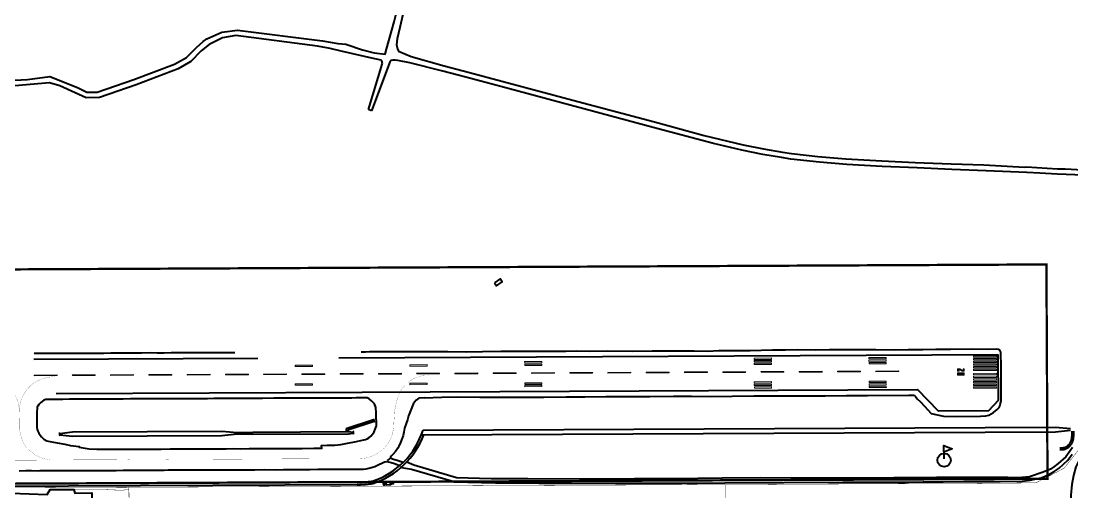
# Model space of a CAD drawing. Header units: metres. Extents: x 428 to 3974, y -4076 to 3914.
# Drawn here: x 1052.612 to 1053.802, y -369.088 to -368.554 of the extents above; entities that cross this region are included whole.
import ezdxf

# ---------------------------------------------------------------- set-up
doc = ezdxf.new("R2010")
doc.units = ezdxf.units.M
doc.header["$MEASUREMENT"] = 0
for name, pattern in [('CENTER', [50.8, 31.75, -6.35, 6.35, -6.35]), ('CONTINOUS', [0]), ('DASHED', [0.75, 0.5, -0.25]), ('HIDDEN', [9.525, 6.35, -3.175])]:
    doc.linetypes.add(name, pattern=pattern)
for name, color, linetype, lineweight in [('C-BLDG', 253, 'Continuous', 5), ('C-CLER-AERO', 253, 'Continuous', 5), ('C-EQPM-NAVD', 253, 'Continuous', 5), ('C-FENC-AIRF-SECU', 253, 'DASHED', 0), ('C-NTWK-WATR-AIRF', 253, 'HIDDEN', 0), ('C-ROAD-AIRF', 253, 'Continuous', 5), ('C-ROAD-LAND', 253, 'Continuous', 9), ('C-RUNN', 253, 'Continuous', 5), ('C-RUNN-CNTR', 253, 'Continuous', 18), ('C-RUNN-MARK', 253, 'Continuous', 0), ('C-RUNW-IDEN', 253, 'Continuous', 0), ('C-RUNW-MARK', 252, 'Continuous', 20), ('C-SHLD', 253, 'Continuous', 5)]:
    doc.layers.add(name, color=color, linetype=linetype, lineweight=lineweight)
doc.layers.add('C-STRM-HEAD WALL', color=253, linetype='Continuous')
doc.layers.add('C-TAXI-OTLN', color=4, linetype='Continuous')
doc.styles.add('ADPI R', font='swiss.ttf')
doc.linetypes.add('OLS', pattern='A,4,-2,4,-2,["OLS",ADPI R,S=1.2,R=0,X=-1.7,Y=-0.5],-2,4,-2,4,-2', length=26)

# ---------------------------------------------------------------- blocks, each defined once
blk = doc.blocks.new('Kholsi_Close-flat-3')
at = {"layer": 'C-STRM-HEAD WALL', "ltscale": 0.1}
for points in [[(0, 1.5), (0.8, 2)], [(0, 1.5), (0, -1.5)], [(0, -1.5), (0.9, -2)]]:
    blk.add_lwpolyline(points, dxfattribs=at)
blk = doc.blocks.new('Kholsi_Close-flat-4')
at = {"layer": 'C-STRM-HEAD WALL', "ltscale": 0.1}
for points in [[(-0.1, 1.5), (-1, 1.9)], [(0.1, -1.5), (-0.1, 1.5)], [(0.1, -1.5), (-0.7, -2)]]:
    blk.add_lwpolyline(points, dxfattribs=at)
blk = doc.blocks.new('Kholsi_Close-flat-5')
at = {"layer": 'C-STRM-HEAD WALL', "ltscale": 0.1, "elevation": -1323.5}
for points in [[(-2.8, 2.3), (-3.7, 2.5)], [(-1.9, -0.6), (-2.8, 2.3)], [(-1.9, -0.6), (-2.5, -1.3)]]:
    blk.add_lwpolyline(points, dxfattribs=at)
blk = doc.blocks.new('ID PISTE - 02-flat-1')
at = {"layer": 'C-RUNW-MARK'}
h = blk.add_hatch(color=256, dxfattribs=at)
h.paths.add_polyline_path([(-57, 1.1), (-57, 4.1), (-53.9, 4.1), (-50.4, 1.9), (-49.5, 1.9), (-49.5, 4.1), (-48, 4.1), (-48, 1.1), (-50.6, 1.1), (-54.1, 3.3), (-55.5, 3.3), (-55.5, 1.9), (-54.6, 1.9), (-54.6, 1.1)])
h.paths.add_polyline_path([(-57, -4.1), (-48, -4.1), (-48, -1.1), (-57, -1.1)])
h.paths.add_polyline_path([(-55.5, -1.9), (-55.5, -3.3), (-49.5, -3.3), (-49.5, -1.9)], flags=16)
at = {"layer": 'C-RUNW-MARK', "flags": 128}
for points in [[(-57, 1.1), (-57, 4.1), (-53.9, 4.1), (-50.4, 1.9), (-49.5, 1.9), (-49.5, 4.1), (-48, 4.1), (-48, 1.1), (-50.6, 1.1), (-54.1, 3.3), (-55.5, 3.3), (-55.5, 1.9), (-54.6, 1.9), (-54.6, 1.1)], [(-57, -4.1), (-48, -4.1), (-48, -1.1), (-57, -1.1)], [(-55.5, -1.9), (-55.5, -3.3), (-49.5, -3.3), (-49.5, -1.9)]]:
    blk.add_lwpolyline(points, close=True, dxfattribs=at)
blk = doc.blocks.new('*U17')
at = {"layer": 'C-RUNN-MARK'}
for points in [[(634177.3, 3064728.7), (634176.5, 3064729), (634165.5, 3064701.1), (634166.3, 3064700.8)], [(634159, 3064682.2), (634158.2, 3064682.5), (634147.3, 3064654.6), (634148.1, 3064654.2)], [(634140.8, 3064635.6), (634140, 3064635.9), (634129, 3064608), (634129.9, 3064607.7)], [(634122.6, 3064589.1), (634121.7, 3064589.4), (634110.8, 3064561.5), (634111.6, 3064561.1)], [(634104.3, 3064542.5), (634103.5, 3064542.8), (634092.5, 3064514.9), (634093.4, 3064514.6)], [(634086.1, 3064495.9), (634085.2, 3064496.3), (634074.3, 3064468.3), (634075.1, 3064468)], [(634067.8, 3064449.4), (634067, 3064449.7), (634056, 3064421.8), (634056.9, 3064421.5)], [(634049.6, 3064402.8), (634048.7, 3064403.2), (634037.8, 3064375.2), (634038.6, 3064374.9)], [(634031.3, 3064356.3), (634030.5, 3064356.6), (634019.6, 3064328.7), (634020.4, 3064328.4)], [(634013.1, 3064309.7), (634012.3, 3064310.1), (634001.3, 3064282.1), (634002.2, 3064281.8)], [(633994.9, 3064263.2), (633994, 3064263.5), (633983.1, 3064235.6), (633983.9, 3064235.3)], [(633976.6, 3064216.6), (633975.8, 3064217), (633964.8, 3064189), (633965.7, 3064188.7)], [(633958.4, 3064170.1), (633957.5, 3064170.4), (633946.6, 3064142.5), (633947.4, 3064142.1)], [(633940.1, 3064123.5), (633939.3, 3064123.9), (633928.3, 3064095.9), (633929.2, 3064095.6)], [(633921.9, 3064077), (633921, 3064077.3), (633910.1, 3064049.4), (633910.9, 3064049)], [(633903.6, 3064030.4), (633902.8, 3064030.7), (633891.9, 3064002.8), (633892.7, 3064002.5)], [(633885.4, 3063983.9), (633884.6, 3063984.2), (633873.6, 3063956.3), (633874.5, 3063955.9)], [(633867.2, 3063937.3), (633866.3, 3063937.6), (633855.4, 3063909.7), (633856.2, 3063909.4)], [(633848.9, 3063890.8), (633848.1, 3063891.1), (633837.1, 3063863.2), (633838, 3063862.8)], [(633830.7, 3063844.2), (633829.8, 3063844.5), (633818.9, 3063816.6), (633819.7, 3063816.3)], [(633812.4, 3063797.7), (633811.6, 3063798), (633800.6, 3063770), (633801.5, 3063769.7)], [(633794.2, 3063751.1), (633793.3, 3063751.4), (633782.4, 3063723.5), (633783.2, 3063723.2)], [(633775.9, 3063704.5), (633775.1, 3063704.9), (633764.2, 3063676.9), (633765, 3063676.6)]]:
    blk.add_hatch(color=256, dxfattribs=at).paths.add_polyline_path(points)
for points in [[(634176.5, 3064729), (634165.5, 3064701.1), (634166.3, 3064700.8), (634177.3, 3064728.7)], [(634158.2, 3064682.5), (634147.3, 3064654.6), (634148.1, 3064654.2), (634159, 3064682.2)], [(634140, 3064635.9), (634129, 3064608), (634129.9, 3064607.7), (634140.8, 3064635.6)], [(634121.7, 3064589.4), (634110.8, 3064561.5), (634111.6, 3064561.1), (634122.6, 3064589.1)], [(634103.5, 3064542.8), (634092.5, 3064514.9), (634093.4, 3064514.6), (634104.3, 3064542.5)], [(634085.2, 3064496.3), (634074.3, 3064468.3), (634075.1, 3064468), (634086.1, 3064495.9)], [(634067, 3064449.7), (634056, 3064421.8), (634056.9, 3064421.5), (634067.8, 3064449.4)], [(634048.7, 3064403.2), (634037.8, 3064375.2), (634038.6, 3064374.9), (634049.6, 3064402.8)], [(634030.5, 3064356.6), (634019.6, 3064328.7), (634020.4, 3064328.4), (634031.3, 3064356.3)], [(634012.3, 3064310.1), (634001.3, 3064282.1), (634002.2, 3064281.8), (634013.1, 3064309.7)], [(633994, 3064263.5), (633983.1, 3064235.6), (633983.9, 3064235.3), (633994.9, 3064263.2)], [(633975.8, 3064217), (633964.8, 3064189), (633965.7, 3064188.7), (633976.6, 3064216.6)], [(633957.5, 3064170.4), (633946.6, 3064142.5), (633947.4, 3064142.1), (633958.4, 3064170.1)], [(633939.3, 3064123.9), (633928.3, 3064095.9), (633929.2, 3064095.6), (633940.1, 3064123.5)], [(633921, 3064077.3), (633910.1, 3064049.4), (633910.9, 3064049), (633921.9, 3064077)], [(633902.8, 3064030.7), (633891.9, 3064002.8), (633892.7, 3064002.5), (633903.6, 3064030.4)], [(633884.6, 3063984.2), (633873.6, 3063956.3), (633874.5, 3063955.9), (633885.4, 3063983.9)], [(633866.3, 3063937.6), (633855.4, 3063909.7), (633856.2, 3063909.4), (633867.2, 3063937.3)], [(633848.1, 3063891.1), (633837.1, 3063863.2), (633838, 3063862.8), (633848.9, 3063890.8)], [(633829.8, 3063844.5), (633818.9, 3063816.6), (633819.7, 3063816.3), (633830.7, 3063844.2)], [(633811.6, 3063798), (633800.6, 3063770), (633801.5, 3063769.7), (633812.4, 3063797.7)], [(633793.3, 3063751.4), (633782.4, 3063723.5), (633783.2, 3063723.2), (633794.2, 3063751.1)], [(633775.1, 3063704.9), (633764.2, 3063676.9), (633765, 3063676.6), (633775.9, 3063704.5)]]:
    blk.add_lwpolyline(points, close=True, dxfattribs=at)
blk = doc.blocks.new('Sup 2400m-flat-2')
at = {"layer": 'C-RUNW-MARK'}
h = blk.add_hatch(color=256, dxfattribs=at)
h.paths.add_polyline_path([(-922.5, 13), (-922.5, 11.2), (-900, 11.2), (-900, 13)])
h.paths.add_polyline_path([(-922.5, -13.1), (-922.5, -11.3), (-900, -11.3), (-900, -13.1)])
h.paths.add_polyline_path([(-772.5, 13), (-772.5, 11.2), (-750, 11.2), (-750, 13)])
h.paths.add_polyline_path([(-772.5, -13.1), (-772.5, -11.3), (-750, -11.3), (-750, -13.1)])
h.paths.add_polyline_path([(-622.5, 16.3), (-622.5, 14.5), (-600, 14.5), (-600, 16.3)])
h.paths.add_polyline_path([(-600, 13), (-600, 11.2), (-622.5, 11.2), (-622.5, 13)])
h.paths.add_polyline_path([(-622.5, -16.4), (-622.5, -14.6), (-600, -14.6), (-600, -16.4)])
h.paths.add_polyline_path([(-600, -13.1), (-600, -11.3), (-622.5, -11.3), (-622.5, -13.1)])
h = blk.add_hatch(color=256, dxfattribs=at)
h.paths.add_polyline_path([(-322.5, 19.6), (-322.5, 17.8), (-300, 17.8), (-300, 19.6)])
h.paths.add_polyline_path([(-300, 16.3), (-300, 14.5), (-322.5, 14.5), (-322.5, 16.3)])
h.paths.add_polyline_path([(-322.5, 13), (-322.5, 11.2), (-300, 11.2), (-300, 13)])
h = blk.add_hatch(color=256, dxfattribs=at)
h.paths.add_polyline_path([(-172.5, 19.6), (-172.5, 17.8), (-150, 17.8), (-150, 19.6)])
h.paths.add_polyline_path([(-150, 16.3), (-150, 14.5), (-172.5, 14.5), (-172.5, 16.3)])
h.paths.add_polyline_path([(-172.5, 13), (-172.5, 11.2), (-150, 11.2), (-150, 13)])
h = blk.add_hatch(color=256, dxfattribs=at)
h.paths.add_polyline_path([(-322.5, -19.7), (-322.5, -17.9), (-300, -17.9), (-300, -19.7)])
h.paths.add_polyline_path([(-300, -16.4), (-300, -14.6), (-322.5, -14.6), (-322.5, -16.4)])
h.paths.add_polyline_path([(-322.5, -13.1), (-322.5, -11.3), (-300, -11.3), (-300, -13.1)])
h = blk.add_hatch(color=256, dxfattribs=at)
h.paths.add_polyline_path([(-172.5, -19.7), (-172.5, -17.9), (-150, -17.9), (-150, -19.7)])
h.paths.add_polyline_path([(-150, -16.4), (-150, -14.6), (-172.5, -14.6), (-172.5, -16.4)])
h.paths.add_polyline_path([(-172.5, -13.1), (-172.5, -11.3), (-150, -11.3), (-150, -13.1)])
for points in [[(-622.5, 16.3), (-622.5, 14.5), (-600, 14.5), (-600, 16.3)], [(-322.5, 19.6), (-322.5, 17.8), (-300, 17.8), (-300, 19.6)], [(-300, 16.3), (-300, 14.5), (-322.5, 14.5), (-322.5, 16.3)], [(-172.5, 19.6), (-172.5, 17.8), (-150, 17.8), (-150, 19.6)], [(-150, 16.3), (-150, 14.5), (-172.5, 14.5), (-172.5, 16.3)], [(-922.5, 13), (-922.5, 11.2), (-900, 11.2), (-900, 13)], [(-772.5, 13), (-772.5, 11.2), (-750, 11.2), (-750, 13)], [(-600, 13), (-600, 11.2), (-622.5, 11.2), (-622.5, 13)], [(-322.5, 13), (-322.5, 11.2), (-300, 11.2), (-300, 13)], [(-172.5, 13), (-172.5, 11.2), (-150, 11.2), (-150, 13)], [(-922.5, -13.1), (-922.5, -11.3), (-900, -11.3), (-900, -13.1)], [(-772.5, -13.1), (-772.5, -11.3), (-750, -11.3), (-750, -13.1)], [(-600, -13.1), (-600, -11.3), (-622.5, -11.3), (-622.5, -13.1)], [(-322.5, -13.1), (-322.5, -11.3), (-300, -11.3), (-300, -13.1)], [(-172.5, -13.1), (-172.5, -11.3), (-150, -11.3), (-150, -13.1)], [(-622.5, -16.4), (-622.5, -14.6), (-600, -14.6), (-600, -16.4)], [(-300, -16.4), (-300, -14.6), (-322.5, -14.6), (-322.5, -16.4)], [(-322.5, -19.7), (-322.5, -17.9), (-300, -17.9), (-300, -19.7)], [(-150, -16.4), (-150, -14.6), (-172.5, -14.6), (-172.5, -16.4)], [(-172.5, -19.7), (-172.5, -17.9), (-150, -17.9), (-150, -19.7)]]:
    blk.add_lwpolyline(points, close=True, dxfattribs=at)
blk = doc.blocks.new('SEUIL 45-flat-1')
at = {"layer": 'C-RUNW-IDEN'}
h = blk.add_hatch(color=256, dxfattribs=at)
h.paths.add_polyline_path([(-36, 21.2), (-6, 21.2), (-6, 19.4), (-36, 19.4)])
h.paths.add_polyline_path([(-36, 14.1), (-6, 14.1), (-6, 12.4), (-36, 12.4)])
h.paths.add_polyline_path([(-6, 10.6), (-36, 10.6), (-36, 8.8), (-6, 8.8)])
h.paths.add_polyline_path([(-36, 7.1), (-6, 7.1), (-6, 5.3), (-36, 5.3)])
h.paths.add_polyline_path([(-36, 3.5), (-6, 3.5), (-6, 1.8), (-36, 1.8)])
h.paths.add_polyline_path([(-6, 17.6), (-6, 15.9), (-36, 15.9), (-36, 17.6)])
h.paths.add_polyline_path([(-36, -21.2), (-6, -21.2), (-6, -19.4), (-36, -19.4)])
h.paths.add_polyline_path([(-36, -14.1), (-6, -14.1), (-6, -12.4), (-36, -12.4)])
h.paths.add_polyline_path([(-6, -10.6), (-36, -10.6), (-36, -8.8), (-6, -8.8)])
h.paths.add_polyline_path([(-36, -7.1), (-6, -7.1), (-6, -5.3), (-36, -5.3)])
h.paths.add_polyline_path([(-36, -3.5), (-6, -3.5), (-6, -1.8), (-36, -1.8)])
h.paths.add_polyline_path([(-6, -17.6), (-6, -15.9), (-36, -15.9), (-36, -17.6)])
blk.add_line((0, 22.5), (0, -22.5), dxfattribs=at)
for points in [[(-36, 21.2), (-6, 21.2), (-6, 19.4), (-36, 19.4)], [(-6, 17.6), (-6, 15.9), (-36, 15.9), (-36, 17.6)], [(-36, 14.1), (-6, 14.1), (-6, 12.4), (-36, 12.4)], [(-6, 10.6), (-36, 10.6), (-36, 8.8), (-6, 8.8)], [(-36, 7.1), (-6, 7.1), (-6, 5.3), (-36, 5.3)], [(-36, 3.5), (-6, 3.5), (-6, 1.8), (-36, 1.8)], [(-36, -3.5), (-6, -3.5), (-6, -1.8), (-36, -1.8)], [(-36, -7.1), (-6, -7.1), (-6, -5.3), (-36, -5.3)], [(-6, -10.6), (-36, -10.6), (-36, -8.8), (-6, -8.8)], [(-36, -14.1), (-6, -14.1), (-6, -12.4), (-36, -12.4)], [(-6, -17.6), (-6, -15.9), (-36, -15.9), (-36, -17.6)], [(-36, -21.2), (-6, -21.2), (-6, -19.4), (-36, -19.4)]]:
    blk.add_lwpolyline(points, close=True, dxfattribs=at)

msp = doc.modelspace()

# ---------------------------------------------------------------- linework, layer by layer
at = {"layer": 'C-BLDG', "lineweight": 40}
msp.add_lwpolyline([(1053.1484, -368.8508), (1053.1508, -368.8543), (1053.1574, -368.8497), (1053.155, -368.8462), (1053.1484, -368.8508)], dxfattribs=at)
for points in [[(1053.0242, -369.0772), (1053.0224, -369.0774), (1053.0228, -369.0794), (1053.0245, -369.0793)], [(1053.0305, -369.0765), (1053.0254, -369.077), (1053.0259, -369.0795), (1053.031, -369.079)], [(1053.0337, -369.0761), (1053.0319, -369.0764), (1053.0324, -369.0782), (1053.0342, -369.0779)]]:
    msp.add_lwpolyline(points, close=True, dxfattribs=at)
at = {"layer": 'C-CLER-AERO', "linetype": 'OLS', "lineweight": 40, "const_width": 0.0026, "flags": 128}
msp.add_lwpolyline([(1051.131, -368.8426), (1053.7735, -368.83), (1053.7747, -369.0726), (1051.1322, -369.0851), (1051.131, -368.8426)], close=True, dxfattribs=at)
at = {"layer": 'C-EQPM-NAVD', "linetype": 'CONTINOUS', "lineweight": 40, "ltscale": 2}
msp.add_lwpolyline([(1053.6576, -369.0499), (1053.6575, -369.0349), (1053.6669, -369.0386), (1053.6575, -369.0424)], dxfattribs=at)
msp.add_circle((1053.6576, -369.0515), 0.00754, dxfattribs=at)
at = {"layer": 'C-FENC-AIRF-SECU', "lineweight": 40, "ltscale": 0.2, "const_width": 0.000433, "flags": 128}
for points in [[(1053.8175, -369.0221), (1053.8179, -369.0274), (1053.8114, -369.038), (1053.8002, -369.0522), (1053.7937, -369.0605), (1053.78, -369.0677), (1053.7685, -369.0736), (1053.7615, -369.0772), (1053.7411, -369.0774), (1053.7258, -369.0776), (1053.7052, -369.0777), (1053.6839, -369.0779), (1053.6632, -369.0779), (1053.6399, -369.0781), (1053.6214, -369.0781), (1053.6003, -369.0782), (1053.5791, -369.0784), (1053.5607, -369.0784), (1053.5374, -369.0785), (1053.5166, -369.0786), (1053.4102, -369.0792), (1053.4104, -369.2022), (1053.4105, -369.2116), (1053.4106, -369.2265), (1053.4106, -369.242), (1053.4108, -369.2469), (1053.411, -369.257), (1053.4111, -369.2708), (1053.4109, -369.2828)], [(1053.4102, -369.0791), (1052.3835, -369.0839)], [(1052.7347, -369.0849), (1052.7256, -369.0856), (1052.7092, -369.0849), (1052.6723, -369.0847)], [(1052.7346, -369.0823), (1052.7349, -369.1077)]]:
    msp.add_lwpolyline(points, dxfattribs=at)
at = {"layer": 'C-NTWK-WATR-AIRF', "lineweight": 40}
for points in [[(1053.0117, -369.006), (1052.9805, -369.016), (1052.9805, -369.0192)], [(1053.0124, -369.0079), (1052.9825, -369.0175), (1052.9825, -369.0192)], [(1053.0676, -369.0175), (1053.7836, -369.0141), (1053.8009, -369.0156)], [(1052.6563, -369.0214), (1052.6709, -369.0196), (1052.84, -369.0188), (1052.8573, -369.0204), (1052.875, -369.0197), (1052.983, -369.0192), (1052.9886, -369.0199)], [(1052.6563, -369.0227), (1052.6709, -369.0243), (1052.84, -369.0235), (1052.8573, -369.0217), (1052.875, -369.0222), (1052.9831, -369.0217), (1052.9886, -369.021)], [(1052.6563, -369.0227), (1052.6563, -369.0214)], [(1053.0658, -369.0227), (1053.7836, -369.0193), (1053.8009, -369.0176)]]:
    msp.add_lwpolyline(points, dxfattribs=at)
for points in [[(1053.0676, -369.0175, -0.241082), (1053.0103, -369.0753, -0.048428), (1052.9929, -369.0767), (1052.3721, -369.0796)], [(1053.0685, -369.0227, -0.228219), (1053.0109, -369.0778, -0.048841), (1052.9929, -369.0793), (1052.3721, -369.0822)], [(1053.8041, -369.0188), (1053.8041, -369.0248, -0.4712), (1053.7885, -369.0395, -15.125777)], [(1053.8021, -369.0188), (1053.8022, -369.0249, -0.472608), (1053.7888, -369.0375, -0.472608)]]:
    msp.add_lwpolyline(points, format="xyb", dxfattribs=at)
at = {"layer": 'C-ROAD-AIRF', "lineweight": 40}
for points in [[(1053.803, -369.0373), (1053.8004, -369.0411), (1053.7954, -369.0476), (1053.7869, -369.0552), (1053.7819, -369.0592), (1053.7782, -369.0619), (1053.7697, -369.0651), (1053.7545, -369.0704), (1053.7458, -369.0712), (1053.7368, -369.0714), (1053.7297, -369.0713), (1053.6976, -369.0713), (1053.6705, -369.0713), (1053.649, -369.0713), (1053.6277, -369.0714), (1053.6009, -369.0716), (1053.562, -369.0719), (1053.5436, -369.0718), (1053.4492, -369.0717), (1053.4062, -369.0721), (1053.3511, -369.0727), (1053.3071, -369.0728), (1053.2492, -369.0729), (1053.1863, -369.0727), (1053.1449, -369.0726), (1053.1054, -369.0714)], [(1053.0308, -369.048), (1053.0308, -369.0485), (1053.0314, -369.0492), (1053.0332, -369.0502), (1053.0396, -369.052), (1053.0455, -369.054)], [(1053.1025, -369.0761), (1053.1496, -369.0773), (1053.1989, -369.0777), (1053.2551, -369.0777), (1053.3083, -369.0776), (1053.3606, -369.0774), (1053.4094, -369.0772), (1053.5429, -369.0764), (1053.5648, -369.0764), (1053.5908, -369.0763), (1053.6135, -369.0763), (1053.6339, -369.076), (1053.6564, -369.076), (1053.6801, -369.0758), (1053.7, -369.0756), (1053.7213, -369.0756), (1053.7462, -369.0755), (1053.7549, -369.0741), (1053.7677, -369.0716), (1053.7766, -369.0676), (1053.7823, -369.0645), (1053.788, -369.0605), (1053.7977, -369.0514), (1053.8026, -369.0446)], [(1053.024, -369.0534), (1053.0268, -369.0529), (1053.0315, -369.054), (1053.0355, -369.0554), (1053.042, -369.0578)], [(1053.1025, -369.0761), (1053.0546, -369.0621), (1053.0434, -369.0601)], [(1053.1054, -369.0714), (1053.0571, -369.0573), (1053.0491, -369.0539)], [(1052.5807, -369.088), (1052.642, -369.0903), (1052.6454, -369.0848), (1052.6723, -369.0847), (1052.6734, -369.0889), (1052.6926, -369.0887), (1052.6926, -369.1163), (1052.6417, -369.1166), (1052.6419, -369.0973), (1052.638, -369.0973), (1052.6358, -369.0991), (1052.6312, -369.1131), (1052.6037, -369.1116)]]:
    msp.add_lwpolyline(points, dxfattribs=at)
msp.add_arc((1052.9982, -369.0099), 0.0511, 304.8984, 310.9118, dxfattribs=at)
at = {"layer": 'C-ROAD-LAND', "lineweight": 40}
for p, q in [((1052.8404, -368.5735), (1052.8254, -368.5809)), ((1052.8555, -368.571), (1052.8404, -368.5735)), ((1052.9483, -368.5828), (1052.8555, -368.571)), ((1052.8254, -368.5809), (1052.8166, -368.5883)), ((1052.9625, -368.5856), (1052.9483, -368.5828)), ((1052.9748, -368.5885), (1052.9625, -368.5856)), ((1052.8166, -368.5883), (1052.8046, -368.6001)), ((1053.0098, -368.5964), (1052.9748, -368.5885)), ((1053.0201, -368.5988), (1053.0098, -368.5964)), ((1053.0211, -368.5996), (1053.0201, -368.5988)), ((1053.0311, -368.5992), (1053.0304, -368.6)), ((1053.0335, -368.5986), (1053.0311, -368.5992)), ((1053.0311, -368.5992), (1053.0311, -368.5992)), ((1053.0361, -368.5986), (1053.0335, -368.5986)), ((1053.039, -368.5991), (1053.0361, -368.5986)), ((1053.0526, -368.6017), (1053.039, -368.5991)), ((1052.7902, -368.6084), (1052.7429, -368.6266)), ((1052.8046, -368.6001), (1052.7902, -368.6084)), ((1053.0058, -368.6545), (1053.0216, -368.602)), ((1053.0304, -368.6), (1053.0094, -368.656)), ((1053.0214, -368.6006), (1053.0211, -368.5996)), ((1053.0215, -368.6012), (1053.0214, -368.6006)), ((1053.0216, -368.602), (1053.0215, -368.6012)), ((1053.0902, -368.6113), (1053.0526, -368.6017)), ((1053.1145, -368.6177), (1053.0902, -368.6113)), ((1053.1556, -368.6287), (1053.1145, -368.6177)), ((1052.6445, -368.6245), (1052.6054, -368.6277)), ((1052.6562, -368.6277), (1052.6445, -368.6245)), ((1052.6737, -368.6358), (1052.6562, -368.6277)), ((1052.7429, -368.6266), (1052.7014, -368.6411)), ((1053.3281, -368.6748), (1053.1556, -368.6287)), ((1052.6863, -368.6414), (1052.6737, -368.6358)), ((1052.7014, -368.6411), (1052.6863, -368.6414)), ((1053.0094, -368.656), (1053.0058, -368.6545)), ((1053.3964, -368.6932), (1053.3281, -368.6748)), ((1053.4287, -368.7007), (1053.3964, -368.6932)), ((1053.4524, -368.7054), (1053.4287, -368.7007)), ((1053.4734, -368.7091), (1053.4524, -368.7054)), ((1053.4841, -368.7107), (1053.4734, -368.7091)), ((1053.5165, -368.7141), (1053.4841, -368.7107)), ((1053.5475, -368.7169), (1053.5165, -368.7141)), ((1053.5876, -368.7191), (1053.5475, -368.7169)), ((1053.6273, -368.7207), (1053.5876, -368.7191)), ((1053.6664, -368.7225), (1053.6273, -368.7207)), ((1053.7052, -368.724), (1053.6664, -368.7225)), ((1053.7513, -368.7259), (1053.7052, -368.724)), ((1053.7659, -368.7266), (1053.7513, -368.7259)), ((1053.7858, -368.7276), (1053.7659, -368.7266)), ((1053.8158, -368.729), (1053.7858, -368.7276))]:
    msp.add_line(p, q, dxfattribs=at)
for points in [[(1052.6055, -368.6215), (1052.6197, -368.6206), (1052.6452, -368.6174), (1052.6762, -368.6297), (1052.6871, -368.6348), (1052.6986, -368.635), (1052.7402, -368.6206), (1052.7862, -368.6031), (1052.7997, -368.5957), (1052.8112, -368.5844), (1052.8186, -368.5775), (1052.8229, -368.5746), (1052.8399, -368.5671), (1052.8577, -368.5646), (1052.9537, -368.5769), (1052.9711, -368.5799), (1052.9803, -368.5808), (1052.999, -368.5871), (1053.0123, -368.5903), (1053.0246, -368.5918), (1053.0261, -368.5863), (1053.0351, -368.5553), (1053.0472, -368.5066)], [(1053.054, -368.5074), (1053.0412, -368.5619), (1053.0384, -368.5745), (1053.0376, -368.5814), (1053.0388, -368.5858), (1053.0399, -368.5886), (1053.0541, -368.5945), (1053.0915, -368.6053), (1053.1203, -368.6128), (1053.1569, -368.6225), (1053.243, -368.6455), (1053.3296, -368.6686), (1053.3861, -368.6842), (1053.4302, -368.6945), (1053.453, -368.699), (1053.4748, -368.7028), (1053.485, -368.7045), (1053.5147, -368.7079), (1053.5463, -368.7106), (1053.5873, -368.7128), (1053.625, -368.7144), (1053.6658, -368.716), (1053.7028, -368.7174), (1053.7485, -368.7197), (1053.7511, -368.7196), (1053.7862, -368.7216), (1053.7948, -368.7217), (1053.8278, -368.7236)]]:
    msp.add_lwpolyline(points, dxfattribs=at)
at = {"layer": 'C-ROAD-LAND', "lineweight": 40, "ltscale": 0.3, "flags": 128}
msp.add_lwpolyline([(1053.8176, -369.022), (1053.8201, -369.0217), (1053.8225, -369.0233), (1053.824, -369.0258), (1053.8237, -369.0299), (1053.8189, -369.0383), (1053.8122, -369.0485), (1053.8067, -369.0592), (1053.8041, -369.0689), (1053.8022, -369.0792), (1053.8012, -369.0913), (1053.8002, -369.1062), (1053.7995, -369.1163), (1053.7984, -369.1207), (1053.7959, -369.1238), (1053.7903, -369.1264), (1053.7792, -369.1275), (1053.7632, -369.1261)], dxfattribs=at)
at = {"layer": 'C-RUNN', "lineweight": 40, "ltscale": 0.1}
for points in [[(1052.9724, -368.9356), (1053.7185, -368.9321)], [(1053.7185, -368.9321), (1053.7189, -368.9839), (1053.7078, -368.9958), (1053.6513, -368.9962), (1053.6275, -368.9715)], [(1052.6271, -368.9373), (1052.8805, -368.9361)], [(1052.6524, -368.9761), (1052.9988, -368.9745), (1053.0757, -368.9741), (1053.6275, -368.9715)]]:
    msp.add_lwpolyline(points, dxfattribs=at)
at = {"layer": 'C-RUNN-CNTR', "linetype": 'CENTER', "lineweight": 40, "const_width": 0.000173, "flags": 128}
for points in [[(1052.1332, -369.0536), (1052.1476, -369.0536), (1052.1649, -369.0535), (1052.1838, -369.0534), (1052.1989, -369.0534), (1052.2139, -369.0533), (1052.2226, -369.0533), (1052.2307, -369.0532), (1052.2396, -369.0532), (1052.2513, -369.0531), (1052.2622, -369.053), (1052.2719, -369.053), (1052.2813, -369.0529), (1052.291, -369.0529), (1052.3021, -369.0529), (1052.313, -369.0528), (1052.3225, -369.0528), (1052.3331, -369.0527), (1052.3444, -369.0527), (1052.3552, -369.0526), (1052.3665, -369.0525), (1052.3764, -369.0526), (1052.3844, -369.0525), (1052.3916, -369.0525), (1052.4008, -369.0524), (1052.4229, -369.0524), (1052.4328, -369.0523), (1052.4417, -369.0522), (1052.4555, -369.0522), (1052.4671, -369.0522), (1052.4789, -369.0522), (1052.4929, -369.0521), (1052.506, -369.052), (1052.5286, -369.0519), (1052.5444, -369.0518), (1052.5577, -369.0518), (1052.5692, -369.0517), (1052.5769, -369.0515), (1052.5846, -369.0516), (1052.5925, -369.0516), (1052.6028, -369.0515), (1052.6115, -369.0515), (1052.6229, -369.0516), (1052.633, -369.0514), (1052.6338, -369.0514), (1052.6404, -369.0514), (1052.6462, -369.0514), (1052.6472, -369.0514), (1052.6544, -369.0513), (1052.6616, -369.0513), (1052.6684, -369.0513), (1052.6754, -369.0512), (1052.683, -369.0512), (1052.6903, -369.0512), (1052.6974, -369.0512), (1052.7049, -369.0511), (1052.7121, -369.0511), (1052.7196, -369.0511), (1052.7272, -369.051), (1052.7346, -369.0511), (1052.7416, -369.0509), (1052.7494, -369.051), (1052.7567, -369.051), (1052.7668, -369.0509), (1052.7759, -369.0509), (1052.7795, -369.0507), (1052.7939, -369.0507), (1052.8058, -369.0506), (1052.8176, -369.0506), (1052.8297, -369.0505), (1052.8427, -369.0504), (1052.8546, -369.0504), (1052.8658, -369.0503), (1052.8785, -369.0503), (1052.8888, -369.0503), (1052.8992, -369.0502), (1052.9097, -369.0501), (1052.9249, -369.0501), (1052.9322, -369.0501), (1052.9409, -369.0499), (1052.9572, -369.0499), (1052.9662, -369.0499), (1052.9751, -369.0499), (1052.9899, -369.0499), (1052.996, -369.0498), (1052.9997, -369.0495), (1053.003, -369.0491), (1053.0065, -369.0482), (1053.0096, -369.0471), (1053.0128, -369.0457), (1053.016, -369.0439), (1053.0189, -369.042), (1053.0213, -369.0401), (1053.0235, -369.038), (1053.0253, -369.036), (1053.027, -369.034), (1053.0285, -369.0319), (1053.0304, -369.0282), (1053.0316, -369.0257), (1053.0325, -369.0234), (1053.0333, -369.0206), (1053.0339, -369.0175), (1053.0343, -369.0148), (1053.0346, -369.0091), (1053.035, -369.0031), (1053.0354, -368.9966), (1053.0363, -368.9915), (1053.0372, -368.9873), (1053.0377, -368.9853), (1053.0384, -368.9827), (1053.0391, -368.9802), (1053.0399, -368.9779), (1053.0407, -368.9762), (1053.0415, -368.9747), (1053.0426, -368.9728), (1053.0441, -368.9706), (1053.046, -368.9681), (1053.0473, -368.9665), (1053.0489, -368.965), (1053.05, -368.9638), (1053.0514, -368.9627), (1053.0536, -368.9613), (1053.0557, -368.96), (1053.0577, -368.9589), (1053.0601, -368.9579), (1053.0633, -368.9568), (1053.0662, -368.9561), (1053.0682, -368.9557), (1053.0703, -368.9555), (1053.0743, -368.9554)], [(1052.6462, -369.0514), (1052.6409, -369.0505), (1052.6353, -369.0489), (1052.6291, -369.0458), (1052.6266, -369.0441), (1052.6234, -369.0417), (1052.6208, -369.0395), (1052.6184, -369.0371), (1052.6163, -369.0341), (1052.6147, -369.0307), (1052.6133, -369.027), (1052.6121, -369.0233), (1052.6111, -369.0186), (1052.6107, -369.0163), (1052.6108, -369.013), (1052.6107, -369.0074), (1052.6106, -369.0022), (1052.6104, -368.9962), (1052.6104, -368.9938), (1052.6102, -368.9918), (1052.6096, -368.9884), (1052.6085, -368.9843), (1052.6063, -368.9791), (1052.6036, -368.9746), (1052.5995, -368.9694), (1052.5945, -368.965), (1052.5893, -368.9618), (1052.5831, -368.9593), (1052.5768, -368.9579), (1052.5725, -368.9575), (1052.5709, -368.9574), (1052.5697, -368.9573), (1052.5607, -368.9571)], [(1052.6504, -368.9568), (1052.6491, -368.957), (1052.6478, -368.9572), (1052.6459, -368.9574), (1052.6414, -368.958), (1052.6371, -368.9592), (1052.6323, -368.9612), (1052.6281, -368.9636), (1052.6243, -368.9663), (1052.621, -368.9695), (1052.6184, -368.9726), (1052.6156, -368.9767), (1052.6138, -368.9803), (1052.6123, -368.9841), (1052.6109, -368.9904), (1052.6104, -368.9938)]]:
    msp.add_lwpolyline(points, dxfattribs=at)
at = {"layer": 'C-SHLD', "lineweight": 40}
for points in [[(1052.8545, -368.9299), (1052.8483, -368.9299), (1052.8389, -368.93), (1052.8302, -368.93), (1052.8225, -368.93), (1052.8149, -368.9301), (1052.807, -368.9301), (1052.7986, -368.9302), (1052.7903, -368.9302), (1052.7825, -368.9302), (1052.7746, -368.9303), (1052.7665, -368.9303), (1052.7586, -368.9302), (1052.7488, -368.9303), (1052.7398, -368.9304), (1052.7313, -368.9305), (1052.7222, -368.9305), (1052.7142, -368.9306), (1052.7063, -368.9308), (1052.6989, -368.9308), (1052.6901, -368.9307), (1052.6822, -368.9308), (1052.6744, -368.9308), (1052.666, -368.9308), (1052.657, -368.9308), (1052.649, -368.9308), (1052.6331, -368.9309), (1052.6275, -368.9309)], [(1053.6578, -368.9262), (1053.6482, -368.9263), (1053.6336, -368.9266), (1053.6171, -368.9266), (1053.6014, -368.9271), (1053.5805, -368.9266), (1053.5636, -368.9267), (1053.5518, -368.9267), (1053.5278, -368.9268), (1053.512, -368.927), (1053.4918, -368.9268), (1053.4779, -368.9272), (1053.4632, -368.9271), (1053.4381, -368.9276), (1053.4219, -368.9277), (1053.4026, -368.9277), (1053.3902, -368.9284), (1053.3748, -368.928), (1053.357, -368.9283), (1053.3425, -368.9282), (1053.3271, -368.9283), (1053.3049, -368.9284), (1053.2762, -368.9282), (1053.2563, -368.9285), (1053.2418, -368.9282), (1053.2294, -368.9284), (1053.2111, -368.9285), (1053.1918, -368.9285), (1053.1749, -368.9284), (1053.1558, -368.9287), (1053.135, -368.9288), (1053.1164, -368.9291), (1053.0959, -368.929), (1053.0707, -368.9289), (1053.0661, -368.9289), (1053.0617, -368.9289), (1053.0579, -368.9289), (1053.054, -368.9289), (1053.0502, -368.9289), (1053.0464, -368.9289), (1053.0425, -368.9289), (1053.0386, -368.9289), (1053.0349, -368.9289), (1053.0308, -368.929), (1053.0267, -368.929), (1053.023, -368.929), (1053.0194, -368.929), (1053.0157, -368.929), (1053.0116, -368.929), (1053.0071, -368.929), (1053.0026, -368.9291), (1052.9976, -368.9291), (1052.9975, -368.9291)], [(1053.6989, -369.0019), (1053.7048, -369.0012), (1053.7081, -369.0007), (1053.7109, -368.9991), (1053.7134, -368.9974), (1053.7177, -368.9941), (1053.7199, -368.992), (1053.7208, -368.9906), (1053.7212, -368.9884), (1053.7218, -368.986), (1053.7223, -368.984), (1053.7221, -368.9812), (1053.7222, -368.9662), (1053.7221, -368.9455), (1053.7219, -368.9296), (1053.7217, -368.9289), (1053.7213, -368.9281), (1053.7206, -368.9272), (1053.7191, -368.9263), (1053.7168, -368.9258), (1053.7083, -368.9261), (1053.6903, -368.926), (1053.665, -368.9262), (1053.6578, -368.9262)], [(1053.0688, -368.9809), (1053.0688, -368.9809), (1053.0888, -368.9801), (1053.1071, -368.9799), (1053.1318, -368.9802), (1053.1523, -368.9803), (1053.177, -368.9801), (1053.2044, -368.9801), (1053.2298, -368.9798), (1053.251, -368.9797), (1053.2746, -368.9796), (1053.2962, -368.9796), (1053.3245, -368.9796), (1053.3512, -368.9791), (1053.3715, -368.9791), (1053.3927, -368.9793), (1053.4178, -368.9791), (1053.4422, -368.9788), (1053.4707, -368.9786), (1053.4939, -368.9788), (1053.5231, -368.9789), (1053.5473, -368.9783), (1053.5709, -368.9782), (1053.6177, -368.9781), (1053.6239, -368.978)], [(1053.6239, -368.978), (1053.6252, -368.9794), (1053.627, -368.9821), (1053.6308, -368.9856), (1053.6354, -368.9905), (1053.6431, -368.9988), (1053.6569, -369.0019), (1053.6719, -369.002), (1053.6989, -369.0019)]]:
    msp.add_lwpolyline(points, dxfattribs=at)
msp.add_polyline3d([(1053.0094, -368.9844, 0), (1053.0066, -368.982, 0), (1053.0052, -368.9812, 0), (1053.0046, -368.9811, 0), (1052.9979, -368.9811, 0), (1052.9919, -368.9811, 0), (1052.9869, -368.9812, 0), (1052.9826, -368.9812, 0), (1052.9762, -368.9812, 0), (1052.9718, -368.9812, 0), (1052.9653, -368.9812, 0), (1052.9595, -368.9812, 0), (1052.9535, -368.9813, 0), (1052.9482, -368.9813, 0), (1052.9347, -368.9814, 0), (1052.9224, -368.9815, 0), (1052.9126, -368.9814, 0), (1052.8987, -368.9815, 0), (1052.8858, -368.9816, 0), (1052.8778, -368.9817, 0), (1052.8702, -368.9817, 0), (1052.8613, -368.9818, 0), (1052.8394, -368.9819, 0), (1052.8307, -368.9819, 0), (1052.8236, -368.982, 0), (1052.8138, -368.982, 0), (1052.805, -368.982, 0), (1052.7947, -368.982, 0), (1052.7837, -368.9821, 0), (1052.7734, -368.9821, 0), (1052.7641, -368.9822, 0), (1052.7494, -368.9823, 0), (1052.7446, -368.9823, 0), (1052.7364, -368.9823, 0), (1052.7282, -368.9824, 0), (1052.7176, -368.9824, 0), (1052.7076, -368.9825, 0), (1052.6981, -368.9826, 0), (1052.6852, -368.9826, 0), (1052.6767, -368.9826, 0), (1052.6675, -368.9826, 0), (1052.6596, -368.9827, 0), (1052.6495, -368.9827, 0), (1052.6431, -368.9827, 0), (1052.6407, -368.983, 0), (1052.6383, -368.9836, 0), (1052.6349, -368.9861, 0), (1052.6326, -368.9887, 0), (1052.6314, -368.9904, 0), (1052.6308, -368.9917, 0), (1052.6302, -368.9983, 0), (1052.6303, -369.0051, 0), (1052.6305, -369.014, 0), (1052.6309, -369.0168, 0), (1052.6316, -369.0189, 0), (1052.6327, -369.0211, 0), (1052.634, -369.0231, 0), (1052.6355, -369.0251, 0), (1052.6383, -369.0277, 0), (1052.6417, -369.0296, 0), (1052.645, -369.0305, 0), (1052.6533, -369.032, 0), (1052.662, -369.0335, 0), (1052.6686, -369.0348, 0), (1052.6784, -369.0361, 0), (1052.6782, -369.0369, 0), (1052.6895, -369.0389, 0), (1052.6982, -369.0392, 0), (1052.7057, -369.0391, 0), (1052.7141, -369.0392, 0), (1052.7222, -369.039, 0), (1052.7311, -369.0391, 0), (1052.7412, -369.0391, 0), (1052.7491, -369.039, 0), (1052.7565, -369.0391, 0), (1052.7643, -369.039, 0), (1052.7713, -369.0391, 0), (1052.7815, -369.0389, 0), (1052.7893, -369.0388, 0), (1052.7971, -369.0389, 0), (1052.805, -369.0388, 0), (1052.8157, -369.0387, 0), (1052.8271, -369.0386, 0), (1052.8354, -369.0386, 0), (1052.8447, -369.0386, 0), (1052.8526, -369.0385, 0), (1052.861, -369.0386, 0), (1052.8706, -369.0384, 0), (1052.8785, -369.0384, 0), (1052.8867, -369.0385, 0), (1052.8941, -369.0384, 0), (1052.9015, -369.0384, 0), (1052.9092, -369.0384, 0), (1052.9176, -369.0383, 0), (1052.9308, -369.0382, 0), (1052.9438, -369.0381, 0), (1052.9525, -369.0381, 0), (1052.9529, -369.0383, 0), (1052.9527, -369.0348, 0), (1052.9591, -369.0347, 0), (1052.9676, -369.0345, 0), (1052.9745, -369.0337, 0), (1052.9821, -369.0322, 0), (1052.9904, -369.0307, 0), (1053.0006, -369.0287, 0), (1053.0024, -369.0283, 0), (1053.0044, -369.0273, 0), (1053.0062, -369.0264, 0), (1053.0085, -369.0244, 0), (1053.0106, -369.022, 0), (1053.0122, -369.0195, 0), (1053.0134, -369.0166, 0), (1053.0148, -369.0128, 0), (1053.0148, -369.0075, 0), (1053.0145, -369.004, 0), (1053.0144, -368.998, 0), (1053.0141, -368.992, 0), (1053.0128, -368.9877, 0), (1053.0094, -368.9844, 0)], dxfattribs=at)
at = {"layer": 'C-TAXI-OTLN', "color": 253, "lineweight": 40}
msp.add_lwpolyline([(1052.6105, -369.0636), (1052.618, -369.0634), (1052.6242, -369.0634), (1052.6322, -369.0635), (1052.6341, -369.0634), (1052.6439, -369.0634), (1052.6542, -369.0633), (1052.662, -369.0633), (1052.6692, -369.0632), (1052.6784, -369.0633), (1052.6839, -369.0633), (1052.6905, -369.0632), (1052.7043, -369.0631), (1052.7122, -369.0631), (1052.7201, -369.0631), (1052.7281, -369.063), (1052.7354, -369.063), (1052.7484, -369.0629), (1052.757, -369.0629), (1052.7658, -369.0628), (1052.7746, -369.0627), (1052.7792, -369.0626), (1052.7923, -369.0626), (1052.8044, -369.0625), (1052.8169, -369.0625), (1052.8302, -369.0624), (1052.8433, -369.0624), (1052.8546, -369.0624), (1052.8646, -369.0623), (1052.8773, -369.0623), (1052.8886, -369.0622), (1052.9003, -369.0623), (1052.9095, -369.0622), (1052.9209, -369.0622), (1052.9302, -369.0621), (1052.9395, -369.0621), (1052.9484, -369.0619), (1052.9584, -369.0619), (1052.9659, -369.0619), (1052.9753, -369.0619), (1052.9785, -369.0619), (1052.9834, -369.0618), (1052.9882, -369.0617), (1052.9933, -369.0618), (1052.9986, -369.0617), (1053.0004, -369.0616), (1053.0033, -369.0612), (1053.0061, -369.0607), (1053.0105, -369.0595), (1053.013, -369.0586), (1053.0176, -369.0566), (1053.0216, -369.0546), (1053.024, -369.0534)], dxfattribs=at)
msp.add_polyline3d([(1053.0688, -368.9809, 0), (1053.063, -368.9813, 0), (1053.06, -368.9838, 0), (1053.0579, -368.9858, 0), (1053.0563, -368.9881, 0), (1053.0542, -368.9938, 0), (1053.0513, -369.0015, 0), (1053.05, -369.0058, 0), (1053.0485, -369.0102, 0), (1053.0468, -369.0152, 0), (1053.0458, -369.0199, 0), (1053.045, -369.0237, 0), (1053.0441, -369.0268, 0), (1053.0422, -369.0317, 0), (1053.0403, -369.0357, 0), (1053.039, -369.0378, 0), (1053.0364, -369.0416, 0), (1053.0334, -369.0452, 0), (1053.0314, -369.0472, 0), (1053.0308, -369.048, 0), (1053.0308, -369.0485, 0), (1053.0314, -369.0492, 0), (1053.0332, -369.0502, 0), (1053.0396, -369.052, 0), (1053.0451, -369.0539, 0)], dxfattribs=at)

# ---------------------------------------------------------------- block references
at = {"lineweight": 40, "xscale": 0.0008664000162988, "yscale": 0.0008664000162988, "zscale": 0.0008664000162988, "rotation": 0.2713628720925263}
for name, p in [('SEUIL 45-flat-1', (1053.7221, -368.9516)), ('Sup 2400m-flat-2', (1053.7221, -368.9516)), ('ID PISTE - 02-flat-1', (1053.7221, -368.9516)), ('Kholsi_Close-flat-5', (1053.0148, -369.0075, 1.1467)), ('Kholsi_Close-flat-3', (1052.6556, -369.0218)), ('Kholsi_Close-flat-4', (1052.9893, -369.0204))]:
    msp.add_blockref(name, p, dxfattribs=at)
at = {"layer": 'C-RUNN-MARK', "lineweight": 40, "xscale": 0.0008663995821894, "yscale": 0.0008663995821894, "zscale": 0.0008663995821894, "rotation": 111.6703719335296}
msp.add_blockref('*U17', (3723.1351, 100.9322), dxfattribs=at)

doc.saveas('drawing.dxf')
